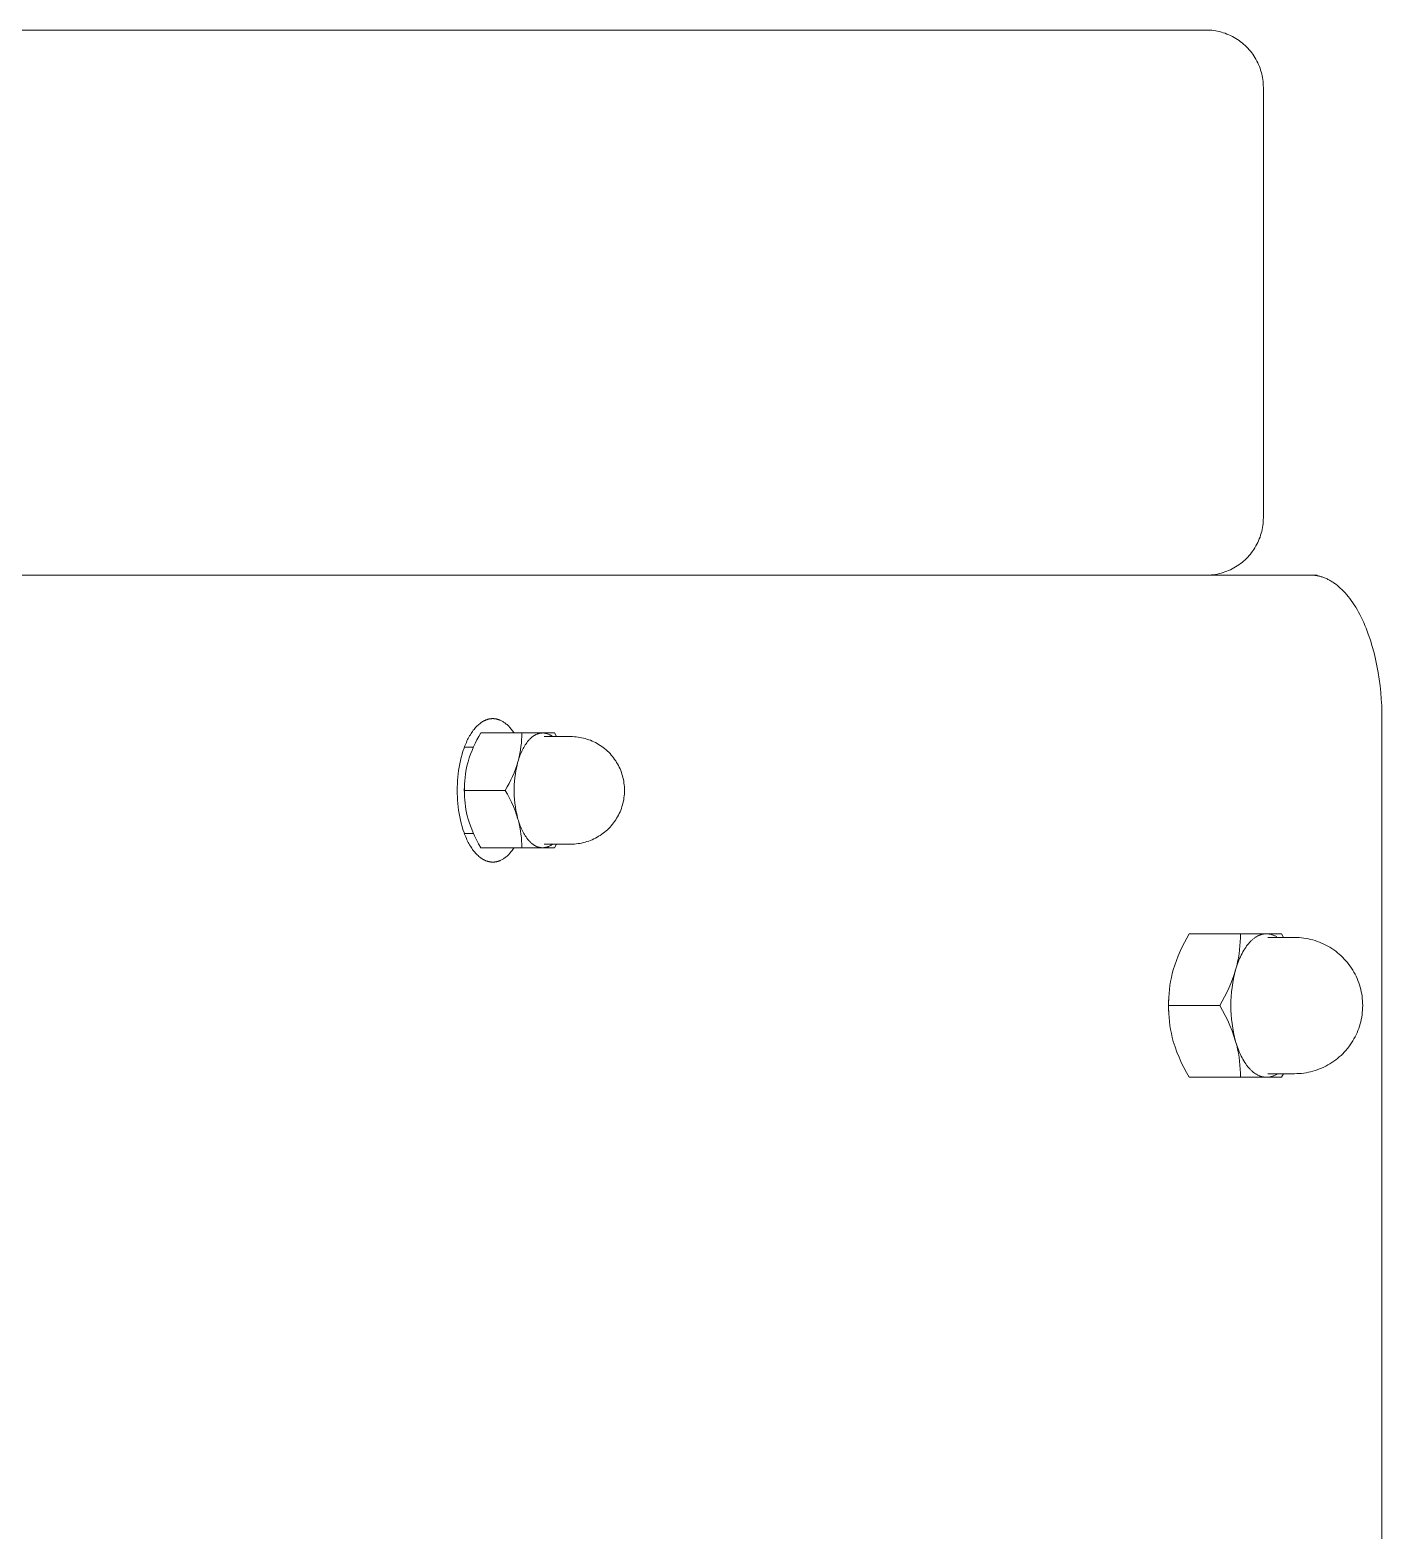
# Model space of a CAD drawing. Header units: inches. Extents: x -6 to 195, y -3 to 126.
# Drawn here: x 77.416 to 81.125, y 122.229 to 126.348 of the extents above; entities that cross this region are included whole.
import ezdxf

# ---------------------------------------------------------------- set-up
doc = ezdxf.new("R2010")
doc.units = ezdxf.units.IN
doc.layers.add('ZANO_R', color=7, linetype='Continuous', lineweight=0)

msp = doc.modelspace()

# ---------------------------------------------------------------- linework, layer by layer
at = {"layer": 'ZANO_R'}
for p, q in [((80.64161, 126.34829), (71.99052, 126.34829)), ((80.64161, 126.34829), (80.64699, 126.3482)), ((80.64699, 126.3482), (80.65236, 126.34793)), ((80.65236, 126.34793), (80.65772, 126.34747)), ((80.65772, 126.34747), (80.66306, 126.34683)), ((80.66306, 126.34683), (80.66837, 126.346)), ((80.66837, 126.346), (80.67365, 126.345)), ((80.67365, 126.345), (80.6789, 126.34381)), ((80.6789, 126.34381), (80.6841, 126.34245)), ((80.6841, 126.34245), (80.68925, 126.34091)), ((80.68925, 126.34091), (80.69435, 126.3392)), ((80.69435, 126.3392), (80.69939, 126.33731)), ((80.69939, 126.33731), (80.70435, 126.33526)), ((80.70435, 126.33526), (80.70925, 126.33303)), ((80.70925, 126.33303), (80.71406, 126.33064)), ((80.71406, 126.33064), (80.7188, 126.32808)), ((80.7188, 126.32808), (80.72344, 126.32537)), ((80.72344, 126.32537), (80.72798, 126.32249)), ((80.72798, 126.32249), (80.73243, 126.31947)), ((80.73243, 126.31947), (80.73677, 126.31629)), ((80.73677, 126.31629), (80.741, 126.31297)), ((80.741, 126.31297), (80.74511, 126.30951)), ((80.74511, 126.30951), (80.7491, 126.3059)), ((80.7491, 126.3059), (80.75297, 126.30217)), ((80.75297, 126.30217), (80.75671, 126.2983)), ((80.75671, 126.2983), (80.76031, 126.29431)), ((80.76031, 126.29431), (80.76377, 126.2902)), ((80.76377, 126.2902), (80.76709, 126.28597)), ((80.76709, 126.28597), (80.77027, 126.28163)), ((80.77027, 126.28163), (80.7733, 126.27718)), ((80.7733, 126.27718), (80.77617, 126.27264)), ((80.77617, 126.27264), (80.77888, 126.26799)), ((80.77888, 126.26799), (80.78144, 126.26326)), ((80.78144, 126.26326), (80.78383, 126.25845)), ((80.78383, 126.25845), (80.78606, 126.25355)), ((80.78606, 126.25355), (80.78811, 126.24858)), ((80.78811, 126.24858), (80.79, 126.24355)), ((80.79, 126.24355), (80.79172, 126.23845)), ((80.79172, 126.23845), (80.79325, 126.2333)), ((80.79325, 126.2333), (80.79462, 126.2281)), ((80.79462, 126.2281), (80.7958, 126.22285)), ((80.7958, 126.22285), (80.7968, 126.21757)), ((80.7968, 126.21757), (80.79763, 126.21226)), ((80.79763, 126.21226), (80.79827, 126.20692)), ((80.79827, 126.20692), (80.79873, 126.20156)), ((80.79873, 126.20156), (80.799, 126.19619)), ((80.799, 126.19619), (80.79909, 126.19081)), ((80.79909, 126.19081), (80.79909, 125.00971)), ((80.79578, 124.97758), (80.79459, 124.97232)), ((80.79679, 124.98287), (80.79578, 124.97758)), ((80.79762, 124.9882), (80.79679, 124.98287)), ((80.79826, 124.99356), (80.79762, 124.9882)), ((80.79872, 124.99893), (80.79826, 124.99356)), ((80.799, 125.00432), (80.79872, 124.99893)), ((80.79909, 125.00971), (80.799, 125.00432)), ((80.77877, 124.93232), (80.77604, 124.92767)), ((80.78134, 124.93706), (80.77877, 124.93232)), ((80.78374, 124.94189), (80.78134, 124.93706)), ((80.78598, 124.9468), (80.78374, 124.94189)), ((80.78805, 124.95178), (80.78598, 124.9468)), ((80.78995, 124.95682), (80.78805, 124.95178)), ((80.79167, 124.96193), (80.78995, 124.95682)), ((80.79322, 124.9671), (80.79167, 124.96193)), ((80.79459, 124.97232), (80.79322, 124.9671)), ((80.74883, 124.89436), (80.74481, 124.89076)), ((80.75271, 124.8981), (80.74883, 124.89436)), ((80.75647, 124.90197), (80.75271, 124.8981)), ((80.76009, 124.90596), (80.75647, 124.90197)), ((80.76357, 124.91008), (80.76009, 124.90596)), ((80.76691, 124.91432), (80.76357, 124.91008)), ((80.77011, 124.91866), (80.76691, 124.91432)), ((80.77315, 124.92311), (80.77011, 124.91866)), ((80.77604, 124.92767), (80.77315, 124.92311)), ((80.92937, 124.85223), (72.53852, 124.85223)), ((80.65167, 124.85255), (80.64628, 124.8523)), ((80.65704, 124.85299), (80.65167, 124.85255)), ((80.6624, 124.85361), (80.65704, 124.85299)), ((80.66773, 124.85441), (80.6624, 124.85361)), ((80.67304, 124.8554), (80.66773, 124.85441)), ((80.6783, 124.85656), (80.67304, 124.8554)), ((80.68352, 124.85791), (80.6783, 124.85656)), ((80.6887, 124.85943), (80.68352, 124.85791)), ((80.69381, 124.86113), (80.6887, 124.85943)), ((80.69887, 124.86301), (80.69381, 124.86113)), ((80.70386, 124.86505), (80.69887, 124.86301)), ((80.70878, 124.86727), (80.70386, 124.86505)), ((80.71362, 124.86965), (80.70878, 124.86727)), ((80.71837, 124.8722), (80.71362, 124.86965)), ((80.72303, 124.87491), (80.71837, 124.8722)), ((80.7276, 124.87778), (80.72303, 124.87491)), ((80.73207, 124.8808), (80.7276, 124.87778)), ((80.73643, 124.88397), (80.73207, 124.8808)), ((80.74068, 124.88729), (80.73643, 124.88397)), ((80.74481, 124.89076), (80.74068, 124.88729)), ((80.94695, 124.85223), (80.92937, 124.85223)), ((80.92937, 124.85223), (80.93153, 124.85221)), ((80.93153, 124.85221), (80.93371, 124.85213)), ((80.93371, 124.85213), (80.93588, 124.85201)), ((80.93588, 124.85201), (80.93807, 124.85184)), ((80.93807, 124.85184), (80.94027, 124.85161)), ((80.94027, 124.85161), (80.94248, 124.85134)), ((80.94248, 124.85134), (80.94469, 124.85101)), ((80.94469, 124.85101), (80.94691, 124.85064)), ((80.94691, 124.85064), (80.94913, 124.85021)), ((80.94695, 124.85063), (80.94695, 124.85223)), ((80.94913, 124.85021), (80.95137, 124.84972)), ((80.95137, 124.84972), (80.95361, 124.84918)), ((80.95361, 124.84918), (80.95585, 124.84859)), ((80.95585, 124.84859), (80.9581, 124.84794)), ((80.9581, 124.84794), (80.96036, 124.84723)), ((80.96036, 124.84723), (80.96262, 124.84647)), ((80.96262, 124.84647), (80.96488, 124.84566)), ((80.96488, 124.84566), (80.96715, 124.84478)), ((80.96715, 124.84478), (80.96942, 124.84385)), ((80.96942, 124.84385), (80.97169, 124.84286)), ((80.97169, 124.84286), (80.97396, 124.84181)), ((80.97396, 124.84181), (80.97624, 124.84071)), ((80.97624, 124.84071), (80.97851, 124.83954)), ((80.97851, 124.83954), (80.98079, 124.83832)), ((80.98079, 124.83832), (80.98307, 124.83703)), ((80.98307, 124.83703), (80.98534, 124.83569)), ((80.98534, 124.83569), (80.98762, 124.83428)), ((80.98762, 124.83428), (80.98989, 124.83282)), ((80.98989, 124.83282), (80.99216, 124.83129)), ((80.99216, 124.83129), (80.99443, 124.82971)), ((80.99443, 124.82971), (80.99669, 124.82806)), ((80.99669, 124.82806), (80.99895, 124.82636)), ((80.99895, 124.82636), (81.0012, 124.82459)), ((81.0012, 124.82459), (81.0057, 124.82087)), ((81.0057, 124.82087), (81.01016, 124.8169)), ((81.01016, 124.8169), (81.0146, 124.8127)), ((81.0146, 124.8127), (81.019, 124.80825)), ((81.019, 124.80825), (81.02336, 124.80356)), ((81.02336, 124.80356), (81.02768, 124.79862)), ((81.02768, 124.79862), (81.03194, 124.79346)), ((81.03194, 124.79346), (81.03615, 124.78805)), ((81.03615, 124.78805), (81.04031, 124.78242)), ((81.04031, 124.78242), (81.0444, 124.77656)), ((81.0444, 124.77656), (81.04842, 124.77048)), ((81.04842, 124.77048), (81.05237, 124.76418)), ((81.05237, 124.76418), (81.05624, 124.75767)), ((81.05624, 124.75767), (81.06003, 124.75095)), ((81.06003, 124.75095), (81.06374, 124.74403)), ((81.06374, 124.74403), (81.06736, 124.73692)), ((81.06736, 124.73692), (81.07088, 124.72962)), ((81.07088, 124.72962), (81.07431, 124.72214)), ((81.07431, 124.72214), (81.07764, 124.71449)), ((81.07764, 124.71449), (81.08087, 124.70668)), ((81.08087, 124.70668), (81.08399, 124.69871)), ((81.08399, 124.69871), (81.08701, 124.6906)), ((81.08701, 124.6906), (81.0927, 124.67397)), ((81.0927, 124.67397), (81.09794, 124.65686)), ((81.09794, 124.65686), (81.10271, 124.63935)), ((81.10271, 124.63935), (81.107, 124.62152)), ((81.107, 124.62152), (81.11081, 124.60345)), ((81.11081, 124.60345), (81.11413, 124.5852)), ((81.11413, 124.5852), (81.11698, 124.56686)), ((81.11698, 124.56686), (81.11935, 124.54849)), ((81.11935, 124.54849), (81.12125, 124.53017)), ((81.12125, 124.53017), (81.12271, 124.51195)), ((81.12271, 124.51195), (81.12372, 124.4939)), ((81.12372, 124.4939), (81.12432, 124.47608)), ((78.64049, 124.43654), (78.6427, 124.43876)), ((78.6427, 124.43876), (78.64491, 124.44087)), ((78.64491, 124.44087), (78.64715, 124.44285)), ((78.64715, 124.44285), (78.64939, 124.44471)), ((78.64939, 124.44471), (78.65052, 124.44559)), ((78.65052, 124.44559), (78.65165, 124.44644)), ((78.65165, 124.44644), (78.65278, 124.44727)), ((78.65278, 124.44727), (78.65391, 124.44806)), ((78.65391, 124.44806), (78.65505, 124.44882)), ((78.65505, 124.44882), (78.65619, 124.44956)), ((78.65619, 124.44956), (78.65732, 124.45026)), ((78.65732, 124.45026), (78.65846, 124.45093)), ((78.65846, 124.45093), (78.6596, 124.45157)), ((78.6596, 124.45157), (78.66074, 124.45218)), ((78.66074, 124.45218), (78.66187, 124.45277)), ((78.66187, 124.45277), (78.66301, 124.45332)), ((78.66301, 124.45332), (78.66415, 124.45384)), ((78.66415, 124.45384), (78.66529, 124.45434)), ((78.66529, 124.45434), (78.66642, 124.4548)), ((78.66642, 124.4548), (78.66755, 124.45524)), ((78.66755, 124.45524), (78.66869, 124.45565)), ((78.66869, 124.45565), (78.66981, 124.45603)), ((78.66981, 124.45603), (78.67094, 124.45638)), ((78.67094, 124.45638), (78.67207, 124.45671)), ((78.67207, 124.45671), (78.67319, 124.457)), ((78.67319, 124.457), (78.67431, 124.45727)), ((78.67431, 124.45727), (78.67543, 124.45752)), ((78.67543, 124.45752), (78.67654, 124.45773)), ((78.67654, 124.45773), (78.67765, 124.45792)), ((78.67765, 124.45792), (78.67876, 124.45808)), ((78.67876, 124.45808), (78.67986, 124.45822)), ((78.67986, 124.45822), (78.68096, 124.45833)), ((78.68096, 124.45833), (78.68205, 124.45842)), ((78.68205, 124.45842), (78.68314, 124.45848)), ((78.68314, 124.45848), (78.68423, 124.45852)), ((78.68423, 124.45852), (78.68531, 124.45853)), ((78.68531, 124.45853), (78.6862, 124.45852)), ((78.6862, 124.45852), (78.6871, 124.4585)), ((78.6871, 124.4585), (78.688, 124.45845)), ((78.688, 124.45845), (78.68891, 124.45839)), ((78.68891, 124.45839), (78.68981, 124.45832)), ((78.68981, 124.45832), (78.69072, 124.45822)), ((78.69072, 124.45822), (78.69164, 124.45811)), ((78.69164, 124.45811), (78.69255, 124.45798)), ((78.69255, 124.45798), (78.69347, 124.45784)), ((78.69347, 124.45784), (78.69439, 124.45767)), ((78.69439, 124.45767), (78.69531, 124.45749)), ((78.69531, 124.45749), (78.69624, 124.45729)), ((78.69624, 124.45729), (78.69717, 124.45707)), ((78.69717, 124.45707), (78.6981, 124.45683)), ((78.6981, 124.45683), (78.69903, 124.45657)), ((78.69903, 124.45657), (78.69996, 124.4563)), ((78.69996, 124.4563), (78.70089, 124.456)), ((78.70089, 124.456), (78.70183, 124.45569)), ((78.70183, 124.45569), (78.70277, 124.45535)), ((78.70277, 124.45535), (78.70371, 124.455)), ((78.70371, 124.455), (78.70464, 124.45462)), ((78.70464, 124.45462), (78.70559, 124.45423)), ((78.70559, 124.45423), (78.70747, 124.45338)), ((78.70747, 124.45338), (78.70935, 124.45246)), ((78.70935, 124.45246), (78.71124, 124.45145)), ((78.71124, 124.45145), (78.71312, 124.45036)), ((78.71312, 124.45036), (78.71501, 124.44919)), ((78.71501, 124.44919), (78.71689, 124.44793)), ((78.71689, 124.44793), (78.71876, 124.44659)), ((78.71876, 124.44659), (78.72064, 124.44517)), ((78.72064, 124.44517), (78.7225, 124.44366)), ((78.7225, 124.44366), (78.72436, 124.44208)), ((78.72436, 124.44208), (78.7262, 124.4404)), ((78.7262, 124.4404), (78.72804, 124.43865)), ((78.72804, 124.43865), (78.72986, 124.43681)), ((81.12432, 124.47608), (81.12451, 124.45853)), ((81.12451, 109.50719), (81.12451, 124.45853)), ((78.61284, 124.39348), (78.61455, 124.39722)), ((78.61455, 124.39722), (78.61632, 124.40087)), ((78.61632, 124.40087), (78.61812, 124.40443)), ((78.61812, 124.40443), (78.61998, 124.40789)), ((78.61998, 124.40789), (78.62187, 124.41125)), ((78.62187, 124.41125), (78.62381, 124.4145)), ((78.62381, 124.4145), (78.62578, 124.41765)), ((78.62578, 124.41765), (78.6278, 124.42069)), ((78.6278, 124.42069), (78.62984, 124.42362)), ((78.62984, 124.42362), (78.63192, 124.42644)), ((78.63192, 124.42644), (78.63402, 124.42914)), ((78.63402, 124.42914), (78.63616, 124.43173)), ((78.63616, 124.43173), (78.63831, 124.43419)), ((78.63718, 124.39065), (78.64198, 124.40031)), ((78.63831, 124.43419), (78.64049, 124.43654)), ((78.64198, 124.40031), (78.64707, 124.40981)), ((78.64707, 124.40981), (78.65246, 124.41916)), ((78.65246, 124.41916), (78.7648, 124.41916)), ((78.72986, 124.43681), (78.73167, 124.43488)), ((78.73167, 124.43488), (78.73347, 124.43288)), ((78.73347, 124.43288), (78.73525, 124.43079)), ((78.73525, 124.43079), (78.73701, 124.42862)), ((78.73701, 124.42862), (78.73875, 124.42637)), ((78.73875, 124.42637), (78.74047, 124.42405)), ((78.74047, 124.42405), (78.74217, 124.42164)), ((78.74217, 124.42164), (78.74385, 124.41916)), ((78.76439, 124.40035), (78.76372, 124.39097)), ((78.76475, 124.40975), (78.76439, 124.40035)), ((78.7648, 124.41916), (78.76475, 124.40975)), ((78.77299, 124.41916), (78.7648, 124.41916)), ((78.81917, 124.41916), (78.77299, 124.41916)), ((78.78193, 124.39672), (78.78081, 124.39535)), ((78.78306, 124.39806), (78.78193, 124.39672)), ((78.78419, 124.39936), (78.78306, 124.39806)), ((78.78534, 124.40062), (78.78419, 124.39936)), ((78.7865, 124.40184), (78.78534, 124.40062)), ((78.78767, 124.40302), (78.7865, 124.40184)), ((78.78884, 124.40416), (78.78767, 124.40302)), ((78.79003, 124.40527), (78.78884, 124.40416)), ((78.79122, 124.40632), (78.79003, 124.40527)), ((78.79242, 124.40734), (78.79122, 124.40632)), ((78.79363, 124.40832), (78.79242, 124.40734)), ((78.79484, 124.40926), (78.79363, 124.40832)), ((78.79606, 124.41015), (78.79484, 124.40926)), ((78.79728, 124.411), (78.79606, 124.41015)), ((78.79851, 124.41181), (78.79728, 124.411)), ((78.79975, 124.41257), (78.79851, 124.41181)), ((78.80098, 124.4133), (78.79975, 124.41257)), ((78.80223, 124.41398), (78.80098, 124.4133)), ((78.80347, 124.41461), (78.80223, 124.41398)), ((78.80471, 124.41521), (78.80347, 124.41461)), ((78.80596, 124.41576), (78.80471, 124.41521)), ((78.80721, 124.41627), (78.80596, 124.41576)), ((78.80846, 124.41674), (78.80721, 124.41627)), ((78.8097, 124.41717), (78.80846, 124.41674)), ((78.81095, 124.41755), (78.8097, 124.41717)), ((78.8122, 124.41789), (78.81095, 124.41755)), ((78.81345, 124.41819), (78.8122, 124.41789)), ((78.81469, 124.41845), (78.81345, 124.41819)), ((78.81593, 124.41867), (78.81469, 124.41845)), ((78.81717, 124.41885), (78.81593, 124.41867)), ((78.8184, 124.41898), (78.81717, 124.41885)), ((78.81963, 124.41908), (78.8184, 124.41898)), ((78.81963, 124.41916), (78.81917, 124.41916)), ((78.82086, 124.41914), (78.81963, 124.41908)), ((78.82208, 124.41916), (78.82086, 124.41914)), ((78.82363, 124.4191), (78.82208, 124.41916)), ((78.82517, 124.41899), (78.82363, 124.4191)), ((78.82489, 124.41916), (78.82453, 124.41916)), ((78.85209, 124.41916), (78.82489, 124.41916)), ((78.82671, 124.41882), (78.82517, 124.41899)), ((78.82619, 124.40932), (78.89902, 124.40932)), ((78.82824, 124.4186), (78.82671, 124.41882)), ((78.82977, 124.41833), (78.82824, 124.4186)), ((78.83128, 124.41801), (78.82977, 124.41833)), ((78.83278, 124.41763), (78.83128, 124.41801)), ((78.83427, 124.41721), (78.83278, 124.41763)), ((78.83574, 124.41673), (78.83427, 124.41721)), ((78.8372, 124.4162), (78.83574, 124.41673)), ((78.83863, 124.41562), (78.8372, 124.4162)), ((78.84005, 124.415), (78.83863, 124.41562)), ((78.84144, 124.41432), (78.84005, 124.415)), ((78.84281, 124.4136), (78.84144, 124.41432)), ((78.84416, 124.41283), (78.84281, 124.4136)), ((78.84547, 124.41202), (78.84416, 124.41283)), ((78.84676, 124.41116), (78.84547, 124.41202)), ((78.84802, 124.41026), (78.84676, 124.41116)), ((78.84924, 124.40932), (78.84802, 124.41026)), ((78.85493, 124.41916), (78.85209, 124.41916)), ((78.86046, 124.40932), (78.85493, 124.41916)), ((78.89902, 124.40932), (78.90406, 124.40923)), ((78.90406, 124.40923), (78.90909, 124.40897)), ((78.90909, 124.40897), (78.91412, 124.40854)), ((78.91412, 124.40854), (78.91912, 124.40794)), ((78.91912, 124.40794), (78.9241, 124.40717)), ((78.9241, 124.40717), (78.92906, 124.40623)), ((78.92906, 124.40623), (78.93397, 124.40512)), ((78.93397, 124.40512), (78.93885, 124.40384)), ((78.93885, 124.40384), (78.94368, 124.4024)), ((78.94368, 124.4024), (78.94846, 124.40079)), ((78.94846, 124.40079), (78.95318, 124.39902)), ((78.95318, 124.39902), (78.95784, 124.39709)), ((78.95784, 124.39709), (78.96243, 124.39501)), ((78.59864, 124.35209), (78.60102, 124.36084)), ((78.60102, 124.36084), (78.60364, 124.3694)), ((78.60364, 124.3694), (78.60649, 124.37771)), ((78.60649, 124.37771), (78.608, 124.38177)), ((78.6322, 124.37979), (78.60725, 124.37979)), ((78.608, 124.38177), (78.60956, 124.38575)), ((78.60956, 124.38575), (78.61117, 124.38966)), ((78.61117, 124.38966), (78.61284, 124.39348)), ((78.62098, 124.35069), (78.62457, 124.36086)), ((78.62457, 124.36086), (78.62847, 124.37092)), ((78.62847, 124.37092), (78.63267, 124.38085)), ((78.63267, 124.38085), (78.63718, 124.39065)), ((78.75981, 124.36303), (78.75789, 124.35382)), ((78.75997, 124.35705), (78.75849, 124.35298)), ((78.76142, 124.3723), (78.75981, 124.36303)), ((78.76153, 124.36105), (78.75997, 124.35705)), ((78.76273, 124.38161), (78.76142, 124.3723)), ((78.76316, 124.36497), (78.76153, 124.36105)), ((78.76372, 124.39097), (78.76273, 124.38161)), ((78.76487, 124.36879), (78.76316, 124.36497)), ((78.76664, 124.37252), (78.76487, 124.36879)), ((78.76848, 124.37615), (78.76664, 124.37252)), ((78.77039, 124.37967), (78.76848, 124.37615)), ((78.77236, 124.38307), (78.77039, 124.37967)), ((78.77439, 124.38634), (78.77236, 124.38307)), ((78.77648, 124.38948), (78.77439, 124.38634)), ((78.77862, 124.39249), (78.77648, 124.38948)), ((78.77971, 124.39393), (78.77862, 124.39249)), ((78.78081, 124.39535), (78.77971, 124.39393)), ((78.96243, 124.39501), (78.96694, 124.39276)), ((78.96694, 124.39276), (78.97138, 124.39037)), ((78.97138, 124.39037), (78.97573, 124.38782)), ((78.97573, 124.38782), (78.97999, 124.38513)), ((78.97999, 124.38513), (78.98416, 124.38229)), ((78.98416, 124.38229), (78.98823, 124.37932)), ((78.98823, 124.37932), (78.99219, 124.3762)), ((78.99219, 124.3762), (78.99605, 124.37295)), ((78.99605, 124.37295), (78.99979, 124.36958)), ((78.99979, 124.36958), (79.00341, 124.36607)), ((79.00341, 124.36607), (79.00692, 124.36245)), ((79.00692, 124.36245), (79.0103, 124.35871)), ((79.0103, 124.35871), (79.01354, 124.35485)), ((78.59032, 124.30666), (78.59151, 124.31584)), ((78.59151, 124.31584), (78.59293, 124.32501)), ((78.59293, 124.32501), (78.59459, 124.33414)), ((78.59459, 124.33414), (78.59649, 124.34318)), ((78.59649, 124.34318), (78.59864, 124.35209)), ((78.61035, 124.3058), (78.61178, 124.31454)), ((78.61178, 124.31454), (78.61348, 124.32323)), ((78.61348, 124.32323), (78.61546, 124.33186)), ((78.61546, 124.33186), (78.61771, 124.34042)), ((78.61771, 124.34042), (78.62098, 124.35069)), ((78.74762, 124.31997), (78.74373, 124.30992)), ((78.74902, 124.31651), (78.74737, 124.30663)), ((78.75121, 124.33014), (78.74762, 124.31997)), ((78.751, 124.32634), (78.74902, 124.31651)), ((78.75329, 124.3361), (78.751, 124.32634)), ((78.75449, 124.34042), (78.75121, 124.33014)), ((78.75574, 124.34466), (78.75449, 124.34042)), ((78.75789, 124.35382), (78.75567, 124.34468)), ((78.75708, 124.34885), (78.75574, 124.34466)), ((78.75849, 124.35298), (78.75708, 124.34885)), ((79.01354, 124.35485), (79.01666, 124.35089)), ((79.01666, 124.35089), (79.01963, 124.34682)), ((79.01963, 124.34682), (79.02247, 124.34265)), ((79.02247, 124.34265), (79.02516, 124.33839)), ((79.02516, 124.33839), (79.02771, 124.33404)), ((79.02771, 124.33404), (79.0301, 124.3296)), ((79.0301, 124.3296), (79.03235, 124.32509)), ((79.03235, 124.32509), (79.03443, 124.3205)), ((79.03443, 124.3205), (79.03636, 124.31584)), ((79.03636, 124.31584), (79.03813, 124.31112)), ((78.58784, 124.27045), (78.58813, 124.27937)), ((78.58813, 124.27937), (78.58864, 124.28839)), ((78.58864, 124.28839), (78.58937, 124.2975)), ((78.58937, 124.2975), (78.59032, 124.30666)), ((78.60785, 124.28108), (78.60743, 124.27229)), ((78.60743, 124.27053), (78.60774, 124.27938)), ((78.60774, 124.27938), (78.60833, 124.28821)), ((78.60833, 124.28821), (78.6092, 124.29702)), ((78.6092, 124.29702), (78.61035, 124.3058)), ((78.73022, 124.28053), (78.72512, 124.27102)), ((78.73502, 124.29018), (78.73022, 124.28053)), ((78.73952, 124.29998), (78.73502, 124.29018)), ((78.74373, 124.30992), (78.73952, 124.29998)), ((78.7444, 124.27671), (78.74407, 124.26669)), ((78.74506, 124.28671), (78.7444, 124.27671)), ((78.74605, 124.29669), (78.74506, 124.28671)), ((78.74737, 124.30663), (78.74605, 124.29669)), ((79.03813, 124.31112), (79.03974, 124.30634)), ((79.03974, 124.30634), (79.04118, 124.30151)), ((79.04118, 124.30151), (79.04246, 124.29663)), ((79.04246, 124.29663), (79.04357, 124.29172)), ((79.04357, 124.29172), (79.04451, 124.28676)), ((79.04451, 124.28676), (79.04528, 124.28178)), ((79.04528, 124.28178), (79.04588, 124.27678)), ((79.04588, 124.27678), (79.04631, 124.27175)), ((78.58774, 124.26168), (78.58784, 124.27045)), ((78.58784, 124.2529), (78.58774, 124.26168)), ((78.58813, 124.24399), (78.58784, 124.2529)), ((78.58864, 124.23497), (78.58813, 124.24399)), ((78.58937, 124.22586), (78.58864, 124.23497)), ((78.60743, 124.27229), (78.60726, 124.26349)), ((78.60726, 124.26349), (78.60733, 124.25469)), ((78.60733, 124.25469), (78.60765, 124.24589)), ((78.60739, 124.26168), (78.60743, 124.27053)), ((78.60742, 124.25282), (78.60739, 124.26168)), ((78.60739, 124.26168), (78.71974, 124.26168)), ((78.60772, 124.24398), (78.60742, 124.25282)), ((78.60831, 124.23514), (78.60772, 124.24398)), ((78.60918, 124.22633), (78.60831, 124.23514)), ((78.72512, 124.27102), (78.71974, 124.26168)), ((78.71974, 124.26168), (78.72586, 124.25098)), ((78.72586, 124.25098), (78.7316, 124.24008)), ((78.7316, 124.24008), (78.73697, 124.22898)), ((78.74407, 124.26669), (78.74407, 124.25667)), ((78.74407, 124.25667), (78.7444, 124.24665)), ((78.7444, 124.24665), (78.74506, 124.23664)), ((78.74506, 124.23664), (78.74605, 124.22667)), ((79.04451, 124.23659), (79.04357, 124.23164)), ((79.04528, 124.24157), (79.04451, 124.23659)), ((79.04588, 124.24658), (79.04528, 124.24157)), ((79.04631, 124.2516), (79.04588, 124.24658)), ((79.04631, 124.27175), (79.04657, 124.26672)), ((79.04657, 124.25664), (79.04631, 124.2516)), ((79.04657, 124.26672), (79.04666, 124.26168)), ((79.04666, 124.26168), (79.04657, 124.25664)), ((78.59032, 124.2167), (78.58937, 124.22586)), ((78.59151, 124.20751), (78.59032, 124.2167)), ((78.59293, 124.19834), (78.59151, 124.20751)), ((78.59459, 124.18922), (78.59293, 124.19834)), ((78.61033, 124.21755), (78.60918, 124.22633)), ((78.61176, 124.20881), (78.61033, 124.21755)), ((78.61347, 124.20013), (78.61176, 124.20881)), ((78.61545, 124.1915), (78.61347, 124.20013)), ((78.61771, 124.18294), (78.61545, 124.1915)), ((78.73697, 124.22898), (78.74194, 124.2177)), ((78.74194, 124.2177), (78.74653, 124.20626)), ((78.74605, 124.22667), (78.74737, 124.21673)), ((78.74653, 124.20626), (78.75071, 124.19467)), ((78.74737, 124.21673), (78.74902, 124.20684)), ((78.74902, 124.20684), (78.751, 124.19701)), ((78.75071, 124.19467), (78.75449, 124.18294)), ((78.751, 124.19701), (78.75329, 124.18726)), ((79.0301, 124.19375), (79.02771, 124.18932)), ((79.03235, 124.19827), (79.0301, 124.19375)), ((79.03443, 124.20286), (79.03235, 124.19827)), ((79.03636, 124.20752), (79.03443, 124.20286)), ((79.03813, 124.21224), (79.03636, 124.20752)), ((79.03974, 124.21702), (79.03813, 124.21224)), ((79.04118, 124.22185), (79.03974, 124.21702)), ((79.04246, 124.22672), (79.04118, 124.22185)), ((79.04357, 124.23164), (79.04246, 124.22672)), ((78.59649, 124.18018), (78.59459, 124.18922)), ((78.59864, 124.17127), (78.59649, 124.18018)), ((78.60102, 124.16251), (78.59864, 124.17127)), ((78.60364, 124.15396), (78.60102, 124.16251)), ((78.60649, 124.14564), (78.60364, 124.15396)), ((78.62149, 124.17121), (78.61771, 124.18294)), ((78.62567, 124.15961), (78.62149, 124.17121)), ((78.63025, 124.14817), (78.62567, 124.15961)), ((78.75449, 124.18294), (78.75574, 124.1787)), ((78.75567, 124.17868), (78.7579, 124.16954)), ((78.75574, 124.1787), (78.75708, 124.17451)), ((78.75708, 124.17451), (78.75849, 124.17037)), ((78.7579, 124.16954), (78.75983, 124.16033)), ((78.75849, 124.17037), (78.75997, 124.1663)), ((78.75983, 124.16033), (78.76144, 124.15106)), ((78.75997, 124.1663), (78.76153, 124.16231)), ((78.76144, 124.15106), (78.76275, 124.14175)), ((78.76153, 124.16231), (78.76316, 124.15839)), ((78.76316, 124.15839), (78.76487, 124.15456)), ((78.76487, 124.15456), (78.76664, 124.15083)), ((78.76664, 124.15083), (78.76848, 124.1472)), ((78.99605, 124.1504), (78.99219, 124.14715)), ((78.99979, 124.15378), (78.99605, 124.1504)), ((79.00341, 124.15728), (78.99979, 124.15378)), ((79.00692, 124.16091), (79.00341, 124.15728)), ((79.0103, 124.16465), (79.00692, 124.16091)), ((79.01354, 124.16851), (79.0103, 124.16465)), ((79.01666, 124.17247), (79.01354, 124.16851)), ((79.01963, 124.17654), (79.01666, 124.17247)), ((79.02247, 124.18071), (79.01963, 124.17654)), ((79.02516, 124.18497), (79.02247, 124.18071)), ((79.02771, 124.18932), (79.02516, 124.18497)), ((78.608, 124.14159), (78.60649, 124.14564)), ((78.63222, 124.14357), (78.60725, 124.14357)), ((78.60956, 124.1376), (78.608, 124.14159)), ((78.61117, 124.1337), (78.60956, 124.1376)), ((78.61284, 124.12987), (78.61117, 124.1337)), ((78.61455, 124.12613), (78.61284, 124.12987)), ((78.61632, 124.12248), (78.61455, 124.12613)), ((78.61812, 124.11893), (78.61632, 124.12248)), ((78.61998, 124.11547), (78.61812, 124.11893)), ((78.62187, 124.11211), (78.61998, 124.11547)), ((78.62381, 124.10885), (78.62187, 124.11211)), ((78.62578, 124.1057), (78.62381, 124.10885)), ((78.63523, 124.1369), (78.63025, 124.14817)), ((78.64059, 124.1258), (78.63523, 124.1369)), ((78.64634, 124.1149), (78.64059, 124.1258)), ((78.65246, 124.1042), (78.64634, 124.1149)), ((78.76275, 124.14175), (78.76373, 124.13239)), ((78.76373, 124.13239), (78.76441, 124.12301)), ((78.76441, 124.12301), (78.76476, 124.11361)), ((78.76476, 124.11361), (78.7648, 124.1042)), ((78.76848, 124.1472), (78.77039, 124.14369)), ((78.77039, 124.14369), (78.77236, 124.14029)), ((78.77236, 124.14029), (78.77439, 124.13702)), ((78.77439, 124.13702), (78.77648, 124.13387)), ((78.77648, 124.13387), (78.77862, 124.13087)), ((78.77862, 124.13087), (78.77971, 124.12942)), ((78.77971, 124.12942), (78.78081, 124.12801)), ((78.78081, 124.12801), (78.78193, 124.12663)), ((78.78193, 124.12663), (78.78306, 124.1253)), ((78.78306, 124.1253), (78.78419, 124.124)), ((78.78419, 124.124), (78.78534, 124.12274)), ((78.78534, 124.12274), (78.7865, 124.12151)), ((78.7865, 124.12151), (78.78767, 124.12033)), ((78.78767, 124.12033), (78.78884, 124.11919)), ((78.78884, 124.11919), (78.79003, 124.11809)), ((78.79003, 124.11809), (78.79122, 124.11703)), ((78.79122, 124.11703), (78.79242, 124.11601)), ((78.79242, 124.11601), (78.79363, 124.11504)), ((78.79363, 124.11504), (78.79484, 124.1141)), ((78.79484, 124.1141), (78.79606, 124.11321)), ((78.79606, 124.11321), (78.79728, 124.11236)), ((78.79728, 124.11236), (78.79851, 124.11155)), ((78.79851, 124.11155), (78.79975, 124.11078)), ((78.79975, 124.11078), (78.80098, 124.11006)), ((78.80098, 124.11006), (78.80223, 124.10938)), ((78.80223, 124.10938), (78.80347, 124.10874)), ((78.80347, 124.10874), (78.80471, 124.10815)), ((78.89902, 124.11404), (78.82619, 124.11404)), ((78.83863, 124.10773), (78.84005, 124.10836)), ((78.84005, 124.10836), (78.84144, 124.10903)), ((78.84144, 124.10903), (78.84281, 124.10975)), ((78.84281, 124.10975), (78.84416, 124.11052)), ((78.84416, 124.11052), (78.84547, 124.11133)), ((78.84547, 124.11133), (78.84676, 124.11219)), ((78.84676, 124.11219), (78.84802, 124.1131)), ((78.84802, 124.1131), (78.84924, 124.11404)), ((78.85493, 124.1042), (78.86046, 124.11404)), ((78.90406, 124.11413), (78.89902, 124.11404)), ((78.90909, 124.11438), (78.90406, 124.11413)), ((78.91412, 124.11481), (78.90909, 124.11438)), ((78.91912, 124.11542), (78.91412, 124.11481)), ((78.9241, 124.11619), (78.91912, 124.11542)), ((78.92906, 124.11713), (78.9241, 124.11619)), ((78.93397, 124.11824), (78.92906, 124.11713)), ((78.93885, 124.11951), (78.93397, 124.11824)), ((78.94368, 124.12096), (78.93885, 124.11951)), ((78.94846, 124.12256), (78.94368, 124.12096)), ((78.95318, 124.12433), (78.94846, 124.12256)), ((78.95784, 124.12626), (78.95318, 124.12433)), ((78.96243, 124.12835), (78.95784, 124.12626)), ((78.96694, 124.13059), (78.96243, 124.12835)), ((78.97138, 124.13299), (78.96694, 124.13059)), ((78.97573, 124.13553), (78.97138, 124.13299)), ((78.97999, 124.13823), (78.97573, 124.13553)), ((78.98416, 124.14106), (78.97999, 124.13823)), ((78.98823, 124.14404), (78.98416, 124.14106)), ((78.99219, 124.14715), (78.98823, 124.14404)), ((78.6278, 124.10266), (78.62578, 124.1057)), ((78.62984, 124.09973), (78.6278, 124.10266)), ((78.63192, 124.09691), (78.62984, 124.09973)), ((78.63402, 124.09421), (78.63192, 124.09691)), ((78.63616, 124.09163), (78.63402, 124.09421)), ((78.63831, 124.08916), (78.63616, 124.09163)), ((78.64049, 124.08682), (78.63831, 124.08916)), ((78.6427, 124.08459), (78.64049, 124.08682)), ((78.64491, 124.08249), (78.6427, 124.08459)), ((78.64715, 124.08051), (78.64491, 124.08249)), ((78.64939, 124.07865), (78.64715, 124.08051)), ((78.65052, 124.07776), (78.64939, 124.07865)), ((78.65165, 124.07691), (78.65052, 124.07776)), ((78.65278, 124.07609), (78.65165, 124.07691)), ((78.7648, 124.1042), (78.65246, 124.1042)), ((78.65391, 124.07529), (78.65278, 124.07609)), ((78.65505, 124.07453), (78.65391, 124.07529)), ((78.65619, 124.0738), (78.65505, 124.07453)), ((78.65732, 124.0731), (78.65619, 124.0738)), ((78.65846, 124.07243), (78.65732, 124.0731)), ((78.6596, 124.07178), (78.65846, 124.07243)), ((78.66074, 124.07117), (78.6596, 124.07178)), ((78.66187, 124.07059), (78.66074, 124.07117)), ((78.66301, 124.07004), (78.66187, 124.07059)), ((78.66415, 124.06951), (78.66301, 124.07004)), ((78.66529, 124.06902), (78.66415, 124.06951)), ((78.66642, 124.06855), (78.66529, 124.06902)), ((78.66755, 124.06811), (78.66642, 124.06855)), ((78.66869, 124.06771), (78.66755, 124.06811)), ((78.66981, 124.06732), (78.66869, 124.06771)), ((78.67094, 124.06697), (78.66981, 124.06732)), ((78.70089, 124.06736), (78.69996, 124.06706)), ((78.70183, 124.06767), (78.70089, 124.06736)), ((78.70277, 124.068), (78.70183, 124.06767)), ((78.70371, 124.06836), (78.70277, 124.068)), ((78.70464, 124.06873), (78.70371, 124.06836)), ((78.70559, 124.06913), (78.70464, 124.06873)), ((78.70747, 124.06997), (78.70559, 124.06913)), ((78.70935, 124.0709), (78.70747, 124.06997)), ((78.71124, 124.07191), (78.70935, 124.0709)), ((78.71312, 124.073), (78.71124, 124.07191)), ((78.71501, 124.07417), (78.71312, 124.073)), ((78.71689, 124.07542), (78.71501, 124.07417)), ((78.71876, 124.07676), (78.71689, 124.07542)), ((78.72064, 124.07819), (78.71876, 124.07676)), ((78.7225, 124.07969), (78.72064, 124.07819)), ((78.72436, 124.08128), (78.7225, 124.07969)), ((78.7262, 124.08295), (78.72436, 124.08128)), ((78.72804, 124.08471), (78.7262, 124.08295)), ((78.72986, 124.08655), (78.72804, 124.08471)), ((78.73167, 124.08847), (78.72986, 124.08655)), ((78.73347, 124.09048), (78.73167, 124.08847)), ((78.73525, 124.09257), (78.73347, 124.09048)), ((78.73701, 124.09473), (78.73525, 124.09257)), ((78.73875, 124.09698), (78.73701, 124.09473)), ((78.74047, 124.09931), (78.73875, 124.09698)), ((78.74217, 124.10172), (78.74047, 124.09931)), ((78.74385, 124.1042), (78.74217, 124.10172)), ((78.77436, 124.1042), (78.7648, 124.1042)), ((78.77436, 124.1042), (78.81917, 124.1042)), ((78.80471, 124.10815), (78.80596, 124.10759)), ((78.80596, 124.10759), (78.80721, 124.10708)), ((78.80721, 124.10708), (78.80846, 124.10662)), ((78.80846, 124.10662), (78.8097, 124.10619)), ((78.8097, 124.10619), (78.81095, 124.10581)), ((78.81095, 124.10581), (78.8122, 124.10546)), ((78.8122, 124.10546), (78.81345, 124.10516)), ((78.81345, 124.10516), (78.81469, 124.10491)), ((78.81469, 124.10491), (78.81593, 124.10469)), ((78.81593, 124.10469), (78.81717, 124.10451)), ((78.81717, 124.10451), (78.8184, 124.10437)), ((78.8184, 124.10437), (78.81963, 124.10428)), ((78.81963, 124.1042), (78.81917, 124.1042)), ((78.81963, 124.10428), (78.82086, 124.10422)), ((78.82086, 124.10422), (78.82208, 124.1042)), ((78.82208, 124.1042), (78.82363, 124.10426)), ((78.82363, 124.10426), (78.82517, 124.10437)), ((78.82726, 124.1042), (78.82453, 124.1042)), ((78.82517, 124.10437), (78.82671, 124.10454)), ((78.82671, 124.10454), (78.82824, 124.10475)), ((78.82726, 124.1042), (78.85209, 124.1042)), ((78.82824, 124.10475), (78.82977, 124.10503)), ((78.82977, 124.10503), (78.83128, 124.10535)), ((78.83128, 124.10535), (78.83278, 124.10572)), ((78.83278, 124.10572), (78.83427, 124.10615)), ((78.83427, 124.10615), (78.83574, 124.10663)), ((78.83574, 124.10663), (78.8372, 124.10715)), ((78.8372, 124.10715), (78.83863, 124.10773)), ((78.85493, 124.1042), (78.85209, 124.1042)), ((78.67207, 124.06665), (78.67094, 124.06697)), ((78.67319, 124.06635), (78.67207, 124.06665)), ((78.67431, 124.06608), (78.67319, 124.06635)), ((78.67543, 124.06584), (78.67431, 124.06608)), ((78.67654, 124.06562), (78.67543, 124.06584)), ((78.67765, 124.06543), (78.67654, 124.06562)), ((78.67876, 124.06527), (78.67765, 124.06543)), ((78.67986, 124.06513), (78.67876, 124.06527)), ((78.68096, 124.06502), (78.67986, 124.06513)), ((78.68205, 124.06494), (78.68096, 124.06502)), ((78.68314, 124.06488), (78.68205, 124.06494)), ((78.68423, 124.06484), (78.68314, 124.06488)), ((78.68531, 124.06483), (78.68423, 124.06484)), ((78.6862, 124.06484), (78.68531, 124.06483)), ((78.6871, 124.06486), (78.6862, 124.06484)), ((78.688, 124.0649), (78.6871, 124.06486)), ((78.68891, 124.06496), (78.688, 124.0649)), ((78.68981, 124.06504), (78.68891, 124.06496)), ((78.69072, 124.06513), (78.68981, 124.06504)), ((78.69164, 124.06524), (78.69072, 124.06513)), ((78.69255, 124.06537), (78.69164, 124.06524)), ((78.69347, 124.06552), (78.69255, 124.06537)), ((78.69439, 124.06568), (78.69347, 124.06552)), ((78.69531, 124.06587), (78.69439, 124.06568)), ((78.69624, 124.06607), (78.69531, 124.06587)), ((78.69717, 124.06629), (78.69624, 124.06607)), ((78.6981, 124.06653), (78.69717, 124.06629)), ((78.69903, 124.06678), (78.6981, 124.06653)), ((78.69996, 124.06706), (78.69903, 124.06678)), ((80.58888, 123.8563), (80.59561, 123.86798)), ((80.59561, 123.86798), (80.73604, 123.86798)), ((80.73604, 123.86798), (80.736, 123.85691)), ((80.80764, 123.86798), (80.73604, 123.86798)), ((80.78127, 123.86065), (80.78282, 123.8615)), ((80.78282, 123.8615), (80.78437, 123.8623)), ((80.78437, 123.8623), (80.78593, 123.86304)), ((80.78593, 123.86304), (80.78749, 123.86373)), ((80.78749, 123.86373), (80.78905, 123.86437)), ((80.78905, 123.86437), (80.79061, 123.86495)), ((80.79061, 123.86495), (80.79217, 123.86549)), ((80.79217, 123.86549), (80.79373, 123.86597)), ((80.79373, 123.86597), (80.79529, 123.86639)), ((80.79529, 123.86639), (80.79684, 123.86677)), ((80.79684, 123.86677), (80.7984, 123.86709)), ((80.7984, 123.86709), (80.79995, 123.86736)), ((80.79995, 123.86736), (80.8015, 123.86759)), ((80.8015, 123.86759), (80.80304, 123.86776)), ((80.80304, 123.86776), (80.80458, 123.86788)), ((80.80458, 123.86788), (80.80611, 123.86795)), ((80.80611, 123.86795), (80.80764, 123.86798)), ((80.80764, 123.86798), (80.80955, 123.86791)), ((80.8487, 123.86798), (80.80764, 123.86798)), ((80.80955, 123.86791), (80.81146, 123.86778)), ((80.81146, 123.86778), (80.81336, 123.86759)), ((80.81336, 123.86759), (80.81525, 123.86732)), ((80.81525, 123.86732), (80.81713, 123.86699)), ((80.81713, 123.86699), (80.819, 123.8666)), ((80.819, 123.8666), (80.82086, 123.86614)), ((80.82086, 123.86614), (80.8227, 123.86562)), ((80.8227, 123.86562), (80.82451, 123.86503)), ((80.82451, 123.86503), (80.82631, 123.86438)), ((80.82631, 123.86438), (80.82808, 123.86367)), ((80.82808, 123.86367), (80.82983, 123.86289)), ((80.82983, 123.86289), (80.83155, 123.86206)), ((80.83155, 123.86206), (80.83324, 123.86116)), ((80.85426, 123.85813), (80.8487, 123.86798)), ((80.56562, 123.80768), (80.57088, 123.82009)), ((80.57088, 123.82009), (80.57651, 123.83234)), ((80.57651, 123.83234), (80.58251, 123.84441)), ((80.58251, 123.84441), (80.58888, 123.8563)), ((80.73378, 123.8238), (80.73234, 123.81282)), ((80.73487, 123.83481), (80.73378, 123.8238)), ((80.73561, 123.84585), (80.73487, 123.83481)), ((80.736, 123.85691), (80.73561, 123.84585)), ((80.74302, 123.81861), (80.74548, 123.82286)), ((80.74548, 123.82286), (80.74802, 123.82695)), ((80.74802, 123.82695), (80.75063, 123.83088)), ((80.75063, 123.83088), (80.75331, 123.83464)), ((80.75331, 123.83464), (80.75467, 123.83645)), ((80.75467, 123.83645), (80.75605, 123.83821)), ((80.75605, 123.83821), (80.75745, 123.83993)), ((80.75745, 123.83993), (80.75886, 123.8416)), ((80.75886, 123.8416), (80.76028, 123.84323)), ((80.76028, 123.84323), (80.76171, 123.8448)), ((80.76171, 123.8448), (80.76316, 123.84633)), ((80.76316, 123.84633), (80.76462, 123.84781)), ((80.76462, 123.84781), (80.76609, 123.84923)), ((80.76609, 123.84923), (80.76757, 123.85061)), ((80.76757, 123.85061), (80.76906, 123.85194)), ((80.76906, 123.85194), (80.77056, 123.85321)), ((80.77056, 123.85321), (80.77207, 123.85443)), ((80.77207, 123.85443), (80.77359, 123.8556)), ((80.77359, 123.8556), (80.77511, 123.85671)), ((80.77511, 123.85671), (80.77664, 123.85778)), ((80.77664, 123.85778), (80.77818, 123.85879)), ((80.77818, 123.85879), (80.77972, 123.85975)), ((80.77972, 123.85975), (80.78127, 123.86065)), ((80.81174, 123.85813), (80.88458, 123.85813)), ((80.83324, 123.86116), (80.8349, 123.86021)), ((80.8349, 123.86021), (80.83652, 123.8592)), ((80.83652, 123.8592), (80.8381, 123.85813)), ((80.88458, 123.85813), (80.89096, 123.85803)), ((80.89096, 123.85803), (80.89734, 123.8577)), ((80.89734, 123.8577), (80.9037, 123.85715)), ((80.9037, 123.85715), (80.91004, 123.85639)), ((80.91004, 123.85639), (80.91635, 123.85542)), ((80.91635, 123.85542), (80.92262, 123.85422)), ((80.92262, 123.85422), (80.92885, 123.85282)), ((80.92885, 123.85282), (80.93503, 123.8512)), ((80.93503, 123.8512), (80.94115, 123.84937)), ((80.94115, 123.84937), (80.9472, 123.84734)), ((80.9472, 123.84734), (80.95318, 123.8451)), ((80.95318, 123.8451), (80.95908, 123.84265)), ((80.95908, 123.84265), (80.96489, 123.84001)), ((80.96489, 123.84001), (80.97061, 123.83717)), ((80.97061, 123.83717), (80.97623, 123.83413)), ((80.97623, 123.83413), (80.98174, 123.83091)), ((80.98174, 123.83091), (80.98714, 123.8275)), ((80.98714, 123.8275), (80.99242, 123.82391)), ((80.99242, 123.82391), (80.99757, 123.82014)), ((80.99757, 123.82014), (81.00259, 123.81619)), ((80.55217, 123.76955), (80.55627, 123.7824)), ((80.55627, 123.7824), (80.56075, 123.79511)), ((80.56075, 123.79511), (80.56562, 123.80768)), ((80.72596, 123.78025), (80.72314, 123.76955)), ((80.72471, 123.77485), (80.72638, 123.78009)), ((80.72843, 123.79104), (80.72596, 123.78025)), ((80.72638, 123.78009), (80.72814, 123.78526)), ((80.72814, 123.78526), (80.73, 123.79035)), ((80.73056, 123.8019), (80.72843, 123.79104)), ((80.73, 123.79035), (80.73195, 123.79534)), ((80.73234, 123.81282), (80.73056, 123.8019)), ((80.73195, 123.79534), (80.73399, 123.80024)), ((80.73399, 123.80024), (80.73612, 123.80502)), ((80.73612, 123.80502), (80.73833, 123.80968)), ((80.73833, 123.80968), (80.74064, 123.81422)), ((80.74064, 123.81422), (80.74302, 123.81861)), ((81.00259, 123.81619), (81.00748, 123.81208)), ((81.00748, 123.81208), (81.01222, 123.8078)), ((81.01222, 123.8078), (81.01681, 123.80336)), ((81.01681, 123.80336), (81.02125, 123.79877)), ((81.02125, 123.79877), (81.02553, 123.79403)), ((81.02553, 123.79403), (81.02964, 123.78914)), ((81.02964, 123.78914), (81.03358, 123.78412)), ((81.03358, 123.78412), (81.03736, 123.77897)), ((81.03736, 123.77897), (81.04095, 123.77369)), ((80.54476, 123.7372), (80.54689, 123.74806)), ((80.54689, 123.74806), (80.54936, 123.75885)), ((80.54936, 123.75885), (80.55217, 123.76955)), ((80.71456, 123.74399), (80.70969, 123.73142)), ((80.71905, 123.75671), (80.71456, 123.74399)), ((80.7152, 123.73308), (80.71744, 123.74532)), ((80.71744, 123.74532), (80.72009, 123.75748)), ((80.72314, 123.76955), (80.71905, 123.75671)), ((80.72009, 123.75748), (80.72314, 123.76955)), ((80.72314, 123.76955), (80.72471, 123.77485)), ((81.04095, 123.77369), (81.04436, 123.76829)), ((81.04436, 123.76829), (81.04758, 123.76278)), ((81.04758, 123.76278), (81.05062, 123.75716)), ((81.05062, 123.75716), (81.05346, 123.75144)), ((81.05346, 123.75144), (81.0561, 123.74563)), ((81.0561, 123.74563), (81.05854, 123.73973)), ((81.05854, 123.73973), (81.06079, 123.73375)), ((80.53971, 123.69325), (80.54045, 123.70429)), ((80.54045, 123.70429), (80.54154, 123.71531)), ((80.54154, 123.71531), (80.54297, 123.72628)), ((80.54297, 123.72628), (80.54476, 123.7372)), ((80.69881, 123.70676), (80.69281, 123.69469)), ((80.70444, 123.71901), (80.69881, 123.70676)), ((80.70969, 123.73142), (80.70444, 123.71901)), ((80.71089, 123.696), (80.71192, 123.70841)), ((80.71192, 123.70841), (80.71335, 123.72077)), ((80.71335, 123.72077), (80.7152, 123.73308)), ((81.06079, 123.73375), (81.06282, 123.7277)), ((81.06282, 123.7277), (81.06465, 123.72158)), ((81.06465, 123.72158), (81.06627, 123.7154)), ((81.06627, 123.7154), (81.06767, 123.70917)), ((81.06767, 123.70917), (81.06886, 123.7029)), ((81.06886, 123.7029), (81.06984, 123.69659)), ((81.06984, 123.69659), (81.0706, 123.69025)), ((80.5391, 123.67113), (80.5392, 123.67997)), ((80.5392, 123.66228), (80.5391, 123.67113)), ((80.5392, 123.67997), (80.5395, 123.68881)), ((80.5395, 123.65344), (80.5392, 123.66228)), ((80.53928, 123.67113), (80.53932, 123.68219)), ((80.53931, 123.66006), (80.53928, 123.67113)), ((80.53928, 123.67113), (80.67971, 123.67113)), ((80.53969, 123.649), (80.53931, 123.66006)), ((80.53932, 123.68219), (80.53971, 123.69325)), ((80.68644, 123.68281), (80.67971, 123.67113)), ((80.67971, 123.67113), (80.68736, 123.65775)), ((80.69281, 123.69469), (80.68644, 123.68281)), ((80.68736, 123.65775), (80.69454, 123.64413)), ((80.71007, 123.67113), (80.71028, 123.68357)), ((80.71028, 123.65868), (80.71007, 123.67113)), ((80.71028, 123.68357), (80.71089, 123.696)), ((80.71089, 123.64625), (80.71028, 123.65868)), ((81.0706, 123.69025), (81.07115, 123.68389)), ((81.07115, 123.65836), (81.0706, 123.652)), ((81.07115, 123.68389), (81.07147, 123.67751)), ((81.07147, 123.66474), (81.07115, 123.65836)), ((81.07147, 123.67751), (81.07158, 123.67113)), ((81.07158, 123.67113), (81.07147, 123.66474)), ((80.54042, 123.63796), (80.53969, 123.649)), ((80.54151, 123.62694), (80.54042, 123.63796)), ((80.54295, 123.61597), (80.54151, 123.62694)), ((80.54473, 123.60505), (80.54295, 123.61597)), ((80.69454, 123.64413), (80.70125, 123.63025)), ((80.70125, 123.63025), (80.70747, 123.61616)), ((80.70747, 123.61616), (80.71319, 123.60186)), ((80.71192, 123.63385), (80.71089, 123.64625)), ((80.71335, 123.62148), (80.71192, 123.63385)), ((80.7152, 123.60917), (80.71335, 123.62148)), ((81.06282, 123.61455), (81.06079, 123.6085)), ((81.06465, 123.62067), (81.06282, 123.61455)), ((81.06627, 123.62685), (81.06465, 123.62067)), ((81.06767, 123.63308), (81.06627, 123.62685)), ((81.06886, 123.63935), (81.06767, 123.63308)), ((81.06984, 123.64566), (81.06886, 123.63935)), ((81.0706, 123.652), (81.06984, 123.64566)), ((80.54687, 123.59419), (80.54473, 123.60505)), ((80.54935, 123.5834), (80.54687, 123.59419)), ((80.55217, 123.5727), (80.54935, 123.5834)), ((80.71319, 123.60186), (80.71842, 123.58737)), ((80.71744, 123.59693), (80.7152, 123.60917)), ((80.72009, 123.58477), (80.71744, 123.59693)), ((80.71842, 123.58737), (80.72314, 123.5727)), ((80.72314, 123.5727), (80.72009, 123.58477)), ((81.04436, 123.57396), (81.04095, 123.56856)), ((81.04758, 123.57947), (81.04436, 123.57396)), ((81.05062, 123.58509), (81.04758, 123.57947)), ((81.05346, 123.59081), (81.05062, 123.58509)), ((81.0561, 123.59662), (81.05346, 123.59081)), ((81.05854, 123.60252), (81.0561, 123.59662)), ((81.06079, 123.6085), (81.05854, 123.60252)), ((80.5569, 123.55804), (80.55217, 123.5727)), ((80.56212, 123.54354), (80.5569, 123.55804)), ((80.56785, 123.52924), (80.56212, 123.54354)), ((80.72471, 123.5674), (80.72314, 123.5727)), ((80.72314, 123.5727), (80.72597, 123.562)), ((80.72638, 123.56216), (80.72471, 123.5674)), ((80.72597, 123.562), (80.72845, 123.55121)), ((80.72814, 123.55699), (80.72638, 123.56216)), ((80.73, 123.55191), (80.72814, 123.55699)), ((80.72845, 123.55121), (80.73058, 123.54036)), ((80.73195, 123.54691), (80.73, 123.55191)), ((80.73058, 123.54036), (80.73237, 123.52943)), ((80.73399, 123.54202), (80.73195, 123.54691)), ((80.73612, 123.53723), (80.73399, 123.54202)), ((80.73833, 123.53257), (80.73612, 123.53723)), ((80.74064, 123.52803), (80.73833, 123.53257)), ((81.01222, 123.53445), (81.00748, 123.53018)), ((81.01681, 123.53889), (81.01222, 123.53445)), ((81.02125, 123.54348), (81.01681, 123.53889)), ((81.02553, 123.54822), (81.02125, 123.54348)), ((81.02964, 123.55311), (81.02553, 123.54822)), ((81.03358, 123.55813), (81.02964, 123.55311)), ((81.03736, 123.56328), (81.03358, 123.55813)), ((81.04095, 123.56856), (81.03736, 123.56328)), ((80.57407, 123.51515), (80.56785, 123.52924)), ((80.58078, 123.50128), (80.57407, 123.51515)), ((80.58796, 123.48765), (80.58078, 123.50128)), ((80.73237, 123.52943), (80.73381, 123.51846)), ((80.73381, 123.51846), (80.73489, 123.50745)), ((80.73489, 123.50745), (80.73563, 123.4964)), ((80.73563, 123.4964), (80.73601, 123.48534)), ((80.74302, 123.52364), (80.74064, 123.52803)), ((80.74548, 123.51939), (80.74302, 123.52364)), ((80.74802, 123.5153), (80.74548, 123.51939)), ((80.75063, 123.51137), (80.74802, 123.5153)), ((80.75331, 123.50762), (80.75063, 123.51137)), ((80.75467, 123.50581), (80.75331, 123.50762)), ((80.75605, 123.50404), (80.75467, 123.50581)), ((80.75745, 123.50232), (80.75605, 123.50404)), ((80.75886, 123.50065), (80.75745, 123.50232)), ((80.76028, 123.49902), (80.75886, 123.50065)), ((80.76171, 123.49745), (80.76028, 123.49902)), ((80.76316, 123.49592), (80.76171, 123.49745)), ((80.76462, 123.49445), (80.76316, 123.49592)), ((80.76609, 123.49302), (80.76462, 123.49445)), ((80.76757, 123.49164), (80.76609, 123.49302)), ((80.76906, 123.49032), (80.76757, 123.49164)), ((80.93503, 123.49105), (80.92885, 123.48944)), ((80.94115, 123.49288), (80.93503, 123.49105)), ((80.9472, 123.49492), (80.94115, 123.49288)), ((80.95318, 123.49716), (80.9472, 123.49492)), ((80.95908, 123.4996), (80.95318, 123.49716)), ((80.96489, 123.50224), (80.95908, 123.4996)), ((80.97061, 123.50508), (80.96489, 123.50224)), ((80.97623, 123.50812), (80.97061, 123.50508)), ((80.98174, 123.51134), (80.97623, 123.50812)), ((80.98714, 123.51475), (80.98174, 123.51134)), ((80.99242, 123.51835), (80.98714, 123.51475)), ((80.99757, 123.52212), (80.99242, 123.51835)), ((81.00259, 123.52606), (80.99757, 123.52212)), ((81.00748, 123.53018), (81.00259, 123.52606)), ((80.59561, 123.47428), (80.58796, 123.48765)), ((80.73604, 123.47428), (80.59561, 123.47428)), ((80.73601, 123.48534), (80.73604, 123.47428)), ((80.73604, 123.47428), (80.80764, 123.47428)), ((80.77056, 123.48904), (80.76906, 123.49032)), ((80.77207, 123.48782), (80.77056, 123.48904)), ((80.77359, 123.48665), (80.77207, 123.48782)), ((80.77511, 123.48554), (80.77359, 123.48665)), ((80.77664, 123.48448), (80.77511, 123.48554)), ((80.77818, 123.48346), (80.77664, 123.48448)), ((80.77972, 123.48251), (80.77818, 123.48346)), ((80.78127, 123.4816), (80.77972, 123.48251)), ((80.78282, 123.48075), (80.78127, 123.4816)), ((80.78437, 123.47996), (80.78282, 123.48075)), ((80.78593, 123.47921), (80.78437, 123.47996)), ((80.78749, 123.47852), (80.78593, 123.47921)), ((80.78905, 123.47788), (80.78749, 123.47852)), ((80.79061, 123.4773), (80.78905, 123.47788)), ((80.79217, 123.47677), (80.79061, 123.4773)), ((80.79373, 123.47629), (80.79217, 123.47677)), ((80.79529, 123.47586), (80.79373, 123.47629)), ((80.79684, 123.47549), (80.79529, 123.47586)), ((80.7984, 123.47516), (80.79684, 123.47549)), ((80.79995, 123.47489), (80.7984, 123.47516)), ((80.8015, 123.47467), (80.79995, 123.47489)), ((80.80304, 123.47449), (80.8015, 123.47467)), ((80.80458, 123.47437), (80.80304, 123.47449)), ((80.80611, 123.4743), (80.80458, 123.47437)), ((80.80764, 123.47428), (80.80611, 123.4743)), ((80.80955, 123.47434), (80.80764, 123.47428)), ((80.80764, 123.47428), (80.8487, 123.47428)), ((80.81146, 123.47447), (80.80955, 123.47434)), ((80.81336, 123.47467), (80.81146, 123.47447)), ((80.88458, 123.48412), (80.81174, 123.48412)), ((80.81525, 123.47493), (80.81336, 123.47467)), ((80.81713, 123.47526), (80.81525, 123.47493)), ((80.819, 123.47565), (80.81713, 123.47526)), ((80.82086, 123.47611), (80.819, 123.47565)), ((80.8227, 123.47664), (80.82086, 123.47611)), ((80.82451, 123.47722), (80.8227, 123.47664)), ((80.82631, 123.47787), (80.82451, 123.47722)), ((80.82808, 123.47859), (80.82631, 123.47787)), ((80.82983, 123.47936), (80.82808, 123.47859)), ((80.83155, 123.4802), (80.82983, 123.47936)), ((80.83324, 123.48109), (80.83155, 123.4802)), ((80.8349, 123.48204), (80.83324, 123.48109)), ((80.83652, 123.48305), (80.8349, 123.48204)), ((80.8381, 123.48412), (80.83652, 123.48305)), ((80.8487, 123.47428), (80.85425, 123.48412)), ((80.89096, 123.48423), (80.88458, 123.48412)), ((80.89734, 123.48455), (80.89096, 123.48423)), ((80.9037, 123.4851), (80.89734, 123.48455)), ((80.91004, 123.48586), (80.9037, 123.4851)), ((80.91635, 123.48684), (80.91004, 123.48586)), ((80.92262, 123.48803), (80.91635, 123.48684)), ((80.92885, 123.48944), (80.92262, 123.48803))]:
    msp.add_line(p, q, dxfattribs=at)

doc.saveas('drawing.dxf')
